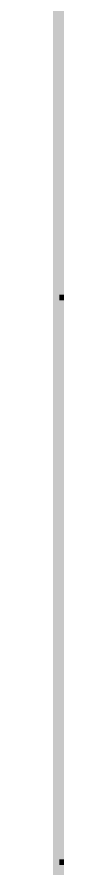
# Model space of a CAD drawing. Extents: x 177291 to 1288761, y 177638 to 322898.
# Drawn here: x 489632 to 489694, y 258663 to 269725 of the extents above; entities that cross this region are included whole.
import ezdxf

# ---------------------------------------------------------------- set-up
doc = ezdxf.new("R2010")
doc.units = 0
doc.header["$LTSCALE"] = 1000
doc.layers.add('PUB_TITLE', color=4, linetype='Continuous')

msp = doc.modelspace()

# ---------------------------------------------------------------- linework, layer by layer
at = {"layer": 'PUB_TITLE', "const_width": 159.091632}
msp.add_lwpolyline([(489711.7696009693, 313867.7335436923), (497136.0457609692, 313867.7335436923), (497136.0457609692, 252988.6690316923), (489711.7696009693, 252988.6690316923)], close=True, dxfattribs=at)
at = {"layer": 'PUB_TITLE', "const_width": 73.32728006995411}
for points in [[(489711.7696009711, 266082.8392816923), (497044.5049409692, 266082.8392816923)], [(489711.7696009672, 258750.1039416923), (497044.5049409692, 258750.1039416923)]]:
    msp.add_lwpolyline(points, dxfattribs=at)

doc.saveas('drawing.dxf')
